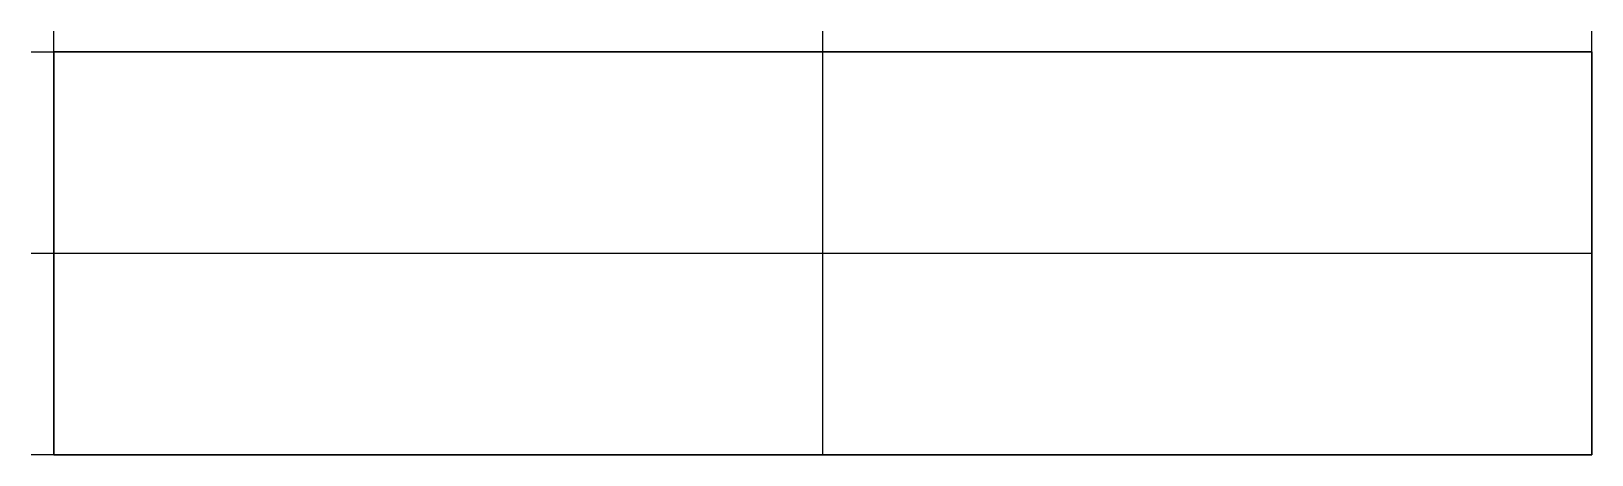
# Model space of a CAD drawing. Extents: x -4 to 271, y -71 to 4.
import ezdxf

# ---------------------------------------------------------------- set-up
doc = ezdxf.new("R2010")
doc.units = 0
doc.layers.get('0').update_dxf_attribs({"linetype": 'CONTINUOUS'})

msp = doc.modelspace()

# ---------------------------------------------------------------- linework, layer by layer
at = {"linetype": 'CONTINUOUS'}
for p, q in [((0, -71), (0, 3.65)), ((135.5, -71), (135.5, 3.65)), ((271, -71), (271, 3.65)), ((-3.97, 0), (271, 0)), ((271, 0), (0, 0)), ((0, 0), (0, -71)), ((0, 0), (271, 0)), ((0, -71), (0, 0)), ((271, 0), (0, 0)), ((0, 0), (0, -71)), ((271, -71), (271, 0)), ((271, 0), (271, -71)), ((271, 0), (271, -71)), ((271, 0), (271, -71)), ((271, -71), (271, 0)), ((271, -35.5), (-3.97, -35.5)), ((271, -71), (-3.97, -71)), ((0, -71), (271, -71)), ((271, -71), (0, -71)), ((271, -71), (0, -71)), ((0, -71), (271, -71))]:
    msp.add_line(p, q, dxfattribs=at)

doc.saveas('drawing.dxf')
